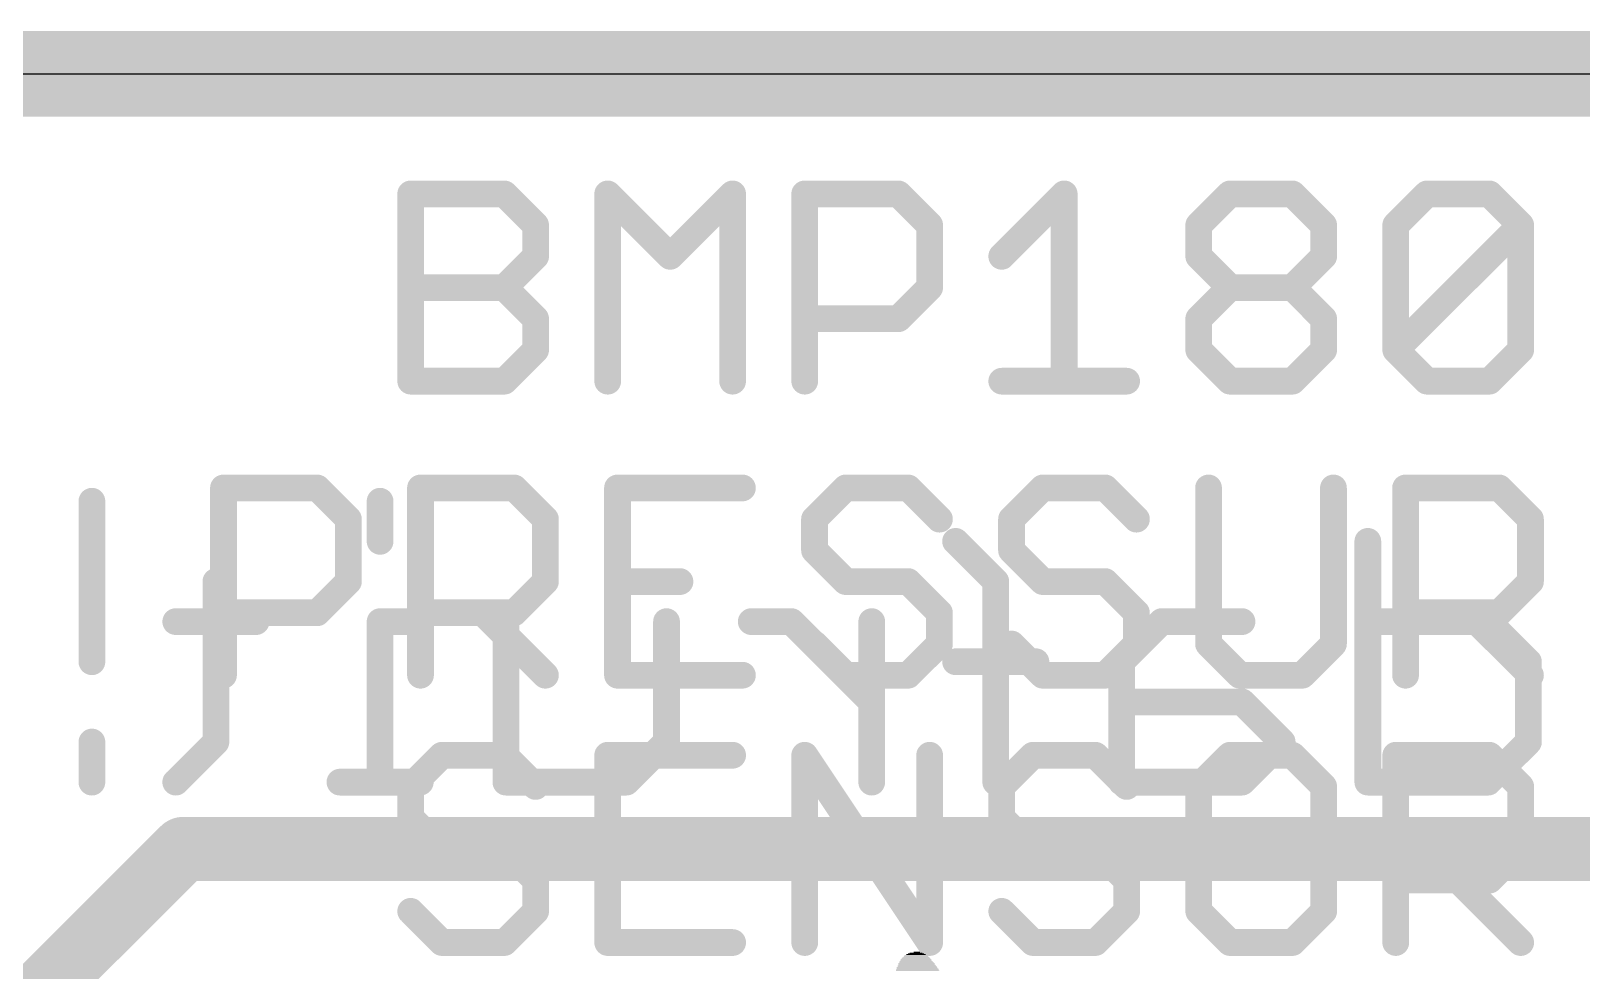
# Model space of a CAD drawing. Extents: x -0.2 to 18.1, y -0.2 to 19.4.
# Drawn here: x 4.61 to 11.98, y 14.91 to 19.38 of the extents above; entities that cross this region are included whole.
import ezdxf

# ---------------------------------------------------------------- set-up
doc = ezdxf.new("R2010")
doc.units = 0
for name, color, linetype in [('1', 12, 'CONTINUOUS'), ('16', 132, 'CONTINUOUS'), ('20', 53, 'CONTINUOUS'), ('21', 40, 'CONTINUOUS'), ('22', 6, 'CONTINUOUS')]:
    doc.layers.add(name, color=color, linetype=linetype)

# ---------------------------------------------------------------- blocks, each defined once
blk = doc.blocks.new('RECT')
blk.add_solid([(-0.5, -0.5), (0.5, -0.5), (-0.5, 0.5), (0.5, 0.5)])

msp = doc.modelspace()

# ---------------------------------------------------------------- linework, layer by layer
at = {"layer": '1', "const_width": 0.3048}
for points in [[(3.683, 13.843), (5.334, 15.494)], [(5.334, 15.494), (12.573, 15.494)]]:
    msp.add_lwpolyline(points, dxfattribs=at)
at = {"layer": '1', "const_width": 0.1524}
for points in [[(5.334, 15.5702, 1), (5.334, 15.4178)], [(5.3879, 15.4401, 1), (5.2801, 15.5479)]]:
    msp.add_lwpolyline(points, format="xyb", dxfattribs=at)
at = {"layer": '16', "const_width": 0.4064}
msp.add_lwpolyline([(0, 19.177), (17.78, 19.177)], dxfattribs=at)
at = {"layer": '20'}
msp.add_line((2.54, 19.177), (15.24, 19.177), dxfattribs=at)
at = {"layer": '21', "const_width": 0.127}
for points in [[(6.4135, 17.7165), (6.4135, 18.6063)], [(6.4135, 18.6063), (6.8584, 18.6063)], [(6.8584, 18.6063), (7.0067, 18.458)], [(7.349, 17.7165), (7.349, 18.6063)], [(7.349, 18.6063), (7.6456, 18.3097)], [(7.6456, 18.3097), (7.9422, 18.6063)], [(7.9422, 18.6063), (7.9422, 17.7165)], [(8.2845, 17.7165), (8.2845, 18.6063)], [(8.2845, 18.6063), (8.7294, 18.6063)], [(8.7294, 18.6063), (8.8777, 18.458)], [(9.2201, 18.3097), (9.5166, 18.6063)], [(9.5166, 18.6063), (9.5166, 17.7165)], [(10.1556, 18.458), (10.3039, 18.6063)], [(10.3039, 18.6063), (10.6005, 18.6063)], [(10.6005, 18.6063), (10.7487, 18.458)], [(11.0911, 18.458), (11.2394, 18.6063)], [(11.2394, 18.6063), (11.536, 18.6063)], [(11.536, 18.6063), (11.6843, 18.458)], [(7.0067, 18.458), (7.0067, 18.3097)], [(8.8777, 18.458), (8.8777, 18.1614)], [(10.1556, 18.3097), (10.1556, 18.458)], [(10.7487, 18.458), (10.7487, 18.3097)], [(11.0911, 17.8648), (11.0911, 18.458)], [(11.0911, 17.8648), (11.6843, 18.458)], [(11.6843, 18.458), (11.6843, 17.8648)], [(7.0067, 18.3097), (6.8584, 18.1614)], [(10.3039, 18.1614), (10.1556, 18.3097)], [(10.7487, 18.3097), (10.6005, 18.1614)], [(6.4135, 18.1614), (6.8584, 18.1614)], [(6.8584, 18.1614), (7.0067, 18.0131)], [(8.8777, 18.1614), (8.7294, 18.0131)], [(10.1556, 18.0131), (10.3039, 18.1614)], [(10.3039, 18.1614), (10.6005, 18.1614)], [(10.6005, 18.1614), (10.7487, 18.0131)], [(7.0067, 18.0131), (7.0067, 17.8648)], [(8.7294, 18.0131), (8.2845, 18.0131)], [(10.1556, 17.8648), (10.1556, 18.0131)], [(10.7487, 18.0131), (10.7487, 17.8648)], [(7.0067, 17.8648), (6.8584, 17.7165)], [(10.3039, 17.7165), (10.1556, 17.8648)], [(10.7487, 17.8648), (10.6005, 17.7165)], [(11.2394, 17.7165), (11.0911, 17.8648)], [(11.6843, 17.8648), (11.536, 17.7165)], [(6.8584, 17.7165), (6.4135, 17.7165)], [(9.2201, 17.7165), (9.8132, 17.7165)], [(10.6005, 17.7165), (10.3039, 17.7165)], [(11.536, 17.7165), (11.2394, 17.7165)], [(5.5245, 16.3195), (5.5245, 17.2093)], [(5.5245, 17.2093), (5.9694, 17.2093)], [(5.9694, 17.2093), (6.1177, 17.061)], [(6.46, 16.3195), (6.46, 17.2093)], [(6.46, 17.2093), (6.9049, 17.2093)], [(6.9049, 17.2093), (7.0532, 17.061)], [(7.9887, 17.2093), (7.3955, 17.2093)], [(7.3955, 17.2093), (7.3955, 16.3195)], [(8.4793, 17.2093), (8.3311, 17.061)], [(8.7759, 17.2093), (8.4793, 17.2093)], [(8.9242, 17.061), (8.7759, 17.2093)], [(9.4149, 17.2093), (9.2666, 17.061)], [(9.7115, 17.2093), (9.4149, 17.2093)], [(9.8597, 17.061), (9.7115, 17.2093)], [(10.2021, 17.2093), (10.2021, 16.4678)], [(10.7953, 16.4678), (10.7953, 17.2093)], [(11.1376, 16.3195), (11.1376, 17.2093)], [(11.1376, 17.2093), (11.5825, 17.2093)], [(11.5825, 17.2093), (11.7308, 17.061)], [(6.1177, 17.061), (6.1177, 16.7644)], [(7.0532, 17.061), (7.0532, 16.7644)], [(8.3311, 17.061), (8.3311, 16.9127)], [(9.2666, 17.061), (9.2666, 16.9127)], [(11.7308, 17.061), (11.7308, 16.7644)], [(8.3311, 16.9127), (8.4793, 16.7644)], [(9.2666, 16.9127), (9.4149, 16.7644)], [(6.1177, 16.7644), (5.9694, 16.6161)], [(7.0532, 16.7644), (6.9049, 16.6161)], [(7.3955, 16.7644), (7.6921, 16.7644)], [(8.4793, 16.7644), (8.7759, 16.7644)], [(8.7759, 16.7644), (8.9242, 16.6161)], [(9.4149, 16.7644), (9.7115, 16.7644)], [(9.7115, 16.7644), (9.8597, 16.6161)], [(11.7308, 16.7644), (11.5825, 16.6161)], [(5.9694, 16.6161), (5.5245, 16.6161)], [(6.9049, 16.6161), (6.46, 16.6161)], [(6.7566, 16.6161), (7.0532, 16.3195)], [(8.9242, 16.6161), (8.9242, 16.4678)], [(9.8597, 16.6161), (9.8597, 16.4678)], [(11.5825, 16.6161), (11.1376, 16.6161)], [(11.4342, 16.6161), (11.7308, 16.3195)], [(8.4793, 16.3195), (8.3311, 16.4678)], [(8.9242, 16.4678), (8.7759, 16.3195)], [(9.4149, 16.3195), (9.2666, 16.4678)], [(9.8597, 16.4678), (9.7115, 16.3195)], [(10.2021, 16.4678), (10.3504, 16.3195)], [(10.647, 16.3195), (10.7953, 16.4678)], [(7.3955, 16.3195), (7.9887, 16.3195)], [(8.7759, 16.3195), (8.4793, 16.3195)], [(9.7115, 16.3195), (9.4149, 16.3195)], [(10.3504, 16.3195), (10.647, 16.3195)], [(6.5618, 15.9393), (6.4135, 15.791)], [(6.8584, 15.9393), (6.5618, 15.9393)], [(7.0067, 15.791), (6.8584, 15.9393)], [(7.9422, 15.9393), (7.349, 15.9393)], [(7.349, 15.9393), (7.349, 15.0495)], [(8.2845, 15.0495), (8.2845, 15.9393)], [(8.2845, 15.9393), (8.8777, 15.0495)], [(8.8777, 15.0495), (8.8777, 15.9393)], [(9.3683, 15.9393), (9.2201, 15.791)], [(9.6649, 15.9393), (9.3683, 15.9393)], [(9.8132, 15.791), (9.6649, 15.9393)], [(10.3039, 15.9393), (10.1556, 15.791)], [(10.6005, 15.9393), (10.3039, 15.9393)], [(10.7487, 15.791), (10.6005, 15.9393)], [(11.0911, 15.0495), (11.0911, 15.9393)], [(11.0911, 15.9393), (11.536, 15.9393)], [(11.536, 15.9393), (11.6843, 15.791)], [(6.4135, 15.791), (6.4135, 15.6427)], [(9.2201, 15.791), (9.2201, 15.6427)], [(10.1556, 15.791), (10.1556, 15.1978)], [(10.7487, 15.1978), (10.7487, 15.791)], [(11.6843, 15.791), (11.6843, 15.4944)], [(6.4135, 15.6427), (6.5618, 15.4944)], [(9.2201, 15.6427), (9.3683, 15.4944)], [(6.5618, 15.4944), (6.8584, 15.4944)], [(6.8584, 15.4944), (7.0067, 15.3461)], [(7.349, 15.4944), (7.6456, 15.4944)], [(9.3683, 15.4944), (9.6649, 15.4944)], [(9.6649, 15.4944), (9.8132, 15.3461)], [(11.6843, 15.4944), (11.536, 15.3461)], [(7.0067, 15.3461), (7.0067, 15.1978)], [(9.8132, 15.3461), (9.8132, 15.1978)], [(11.536, 15.3461), (11.0911, 15.3461)], [(11.3877, 15.3461), (11.6843, 15.0495)], [(6.5618, 15.0495), (6.4135, 15.1978)], [(7.0067, 15.1978), (6.8584, 15.0495)], [(9.3683, 15.0495), (9.2201, 15.1978)], [(9.8132, 15.1978), (9.6649, 15.0495)], [(10.1556, 15.1978), (10.3039, 15.0495)], [(10.6005, 15.0495), (10.7487, 15.1978)], [(6.8584, 15.0495), (6.5618, 15.0495)], [(7.349, 15.0495), (7.9422, 15.0495)], [(9.6649, 15.0495), (9.3683, 15.0495)], [(10.3039, 15.0495), (10.6005, 15.0495)]]:
    msp.add_lwpolyline(points, dxfattribs=at)
at = {"layer": '21', "const_width": 0.0635}
for points in [[(6.4135, 18.638, 1), (6.4135, 18.5745)], [(6.4452, 18.6063, 1), (6.3818, 18.6063)], [(6.8808, 18.6287, 1), (6.8359, 18.5838)], [(6.8584, 18.5745, 1), (6.8584, 18.638)], [(7.3808, 18.6063, 1), (7.3173, 18.6063)], [(7.3715, 18.6287, 1), (7.3266, 18.5838)], [(7.9739, 18.6063, 1), (7.9104, 18.6063)], [(7.9646, 18.5838, 1), (7.9197, 18.6287)], [(8.3163, 18.6063, 1), (8.2528, 18.6063)], [(8.2845, 18.638, 1), (8.2845, 18.5745)], [(8.7519, 18.6287, 1), (8.707, 18.5838)], [(8.7294, 18.5745, 1), (8.7294, 18.638)], [(9.5484, 18.6063, 1), (9.4849, 18.6063)], [(9.5391, 18.5838, 1), (9.4942, 18.6287)], [(10.3039, 18.638, 1), (10.3039, 18.5745)], [(10.3263, 18.5838, 1), (10.2814, 18.6287)], [(10.6229, 18.6287, 1), (10.578, 18.5838)], [(10.6005, 18.5745, 1), (10.6005, 18.638)], [(11.2394, 18.638, 1), (11.2394, 18.5745)], [(11.2618, 18.5838, 1), (11.2169, 18.6287)], [(11.5584, 18.6287, 1), (11.5135, 18.5838)], [(11.536, 18.5745, 1), (11.536, 18.638)], [(7.0384, 18.458, 1), (6.9749, 18.458)], [(6.9842, 18.4355, 1), (7.0291, 18.4804)], [(8.9095, 18.458, 1), (8.846, 18.458)], [(8.8553, 18.4355, 1), (8.9002, 18.4804)], [(10.1873, 18.458, 1), (10.1238, 18.458)], [(10.1331, 18.4804, 1), (10.178, 18.4355)], [(10.7805, 18.458, 1), (10.717, 18.458)], [(10.7263, 18.4355, 1), (10.7712, 18.4804)], [(11.1228, 18.458, 1), (11.0593, 18.458)], [(11.0686, 18.4804, 1), (11.1135, 18.4355)], [(11.716, 18.458, 1), (11.6525, 18.458)], [(11.7067, 18.4355, 1), (11.6618, 18.4804)], [(11.6618, 18.4355, 1), (11.7067, 18.4804)], [(6.9749, 18.3097, 1), (7.0384, 18.3097)], [(7.0291, 18.2872, 1), (6.9842, 18.3321)], [(7.6232, 18.3321, 1), (7.6681, 18.2872)], [(7.6232, 18.2872, 1), (7.6681, 18.3321)], [(9.1976, 18.3321, 1), (9.2425, 18.2872)], [(10.1238, 18.3097, 1), (10.1873, 18.3097)], [(10.178, 18.3321, 1), (10.1331, 18.2872)], [(10.717, 18.3097, 1), (10.7805, 18.3097)], [(10.7712, 18.2872, 1), (10.7263, 18.3321)], [(6.4135, 18.1931, 1), (6.4135, 18.1296)], [(6.8808, 18.1838, 1), (6.8359, 18.1389)], [(6.8359, 18.1838, 1), (6.8808, 18.1389)], [(6.8584, 18.1296, 1), (6.8584, 18.1931)], [(8.846, 18.1614, 1), (8.9095, 18.1614)], [(8.9002, 18.1389, 1), (8.8553, 18.1838)], [(10.3039, 18.1931, 1), (10.3039, 18.1296)], [(10.2814, 18.1389, 1), (10.3263, 18.1838)], [(10.3263, 18.1389, 1), (10.2814, 18.1838)], [(10.6229, 18.1838, 1), (10.578, 18.1389)], [(10.578, 18.1838, 1), (10.6229, 18.1389)], [(10.6005, 18.1296, 1), (10.6005, 18.1931)], [(7.0384, 18.0131, 1), (6.9749, 18.0131)], [(6.9842, 17.9906, 1), (7.0291, 18.0355)], [(8.2845, 18.0448, 1), (8.2845, 17.9813)], [(8.707, 18.0355, 1), (8.7519, 17.9906)], [(8.7294, 17.9813, 1), (8.7294, 18.0448)], [(10.1873, 18.0131, 1), (10.1238, 18.0131)], [(10.1331, 18.0355, 1), (10.178, 17.9906)], [(10.7805, 18.0131, 1), (10.717, 18.0131)], [(10.7263, 17.9906, 1), (10.7712, 18.0355)], [(6.9749, 17.8648, 1), (7.0384, 17.8648)], [(7.0291, 17.8423, 1), (6.9842, 17.8872)], [(10.1238, 17.8648, 1), (10.1873, 17.8648)], [(10.178, 17.8872, 1), (10.1331, 17.8423)], [(10.717, 17.8648, 1), (10.7805, 17.8648)], [(10.7712, 17.8423, 1), (10.7263, 17.8872)], [(11.0593, 17.8648, 1), (11.1228, 17.8648)], [(11.1135, 17.8872, 1), (11.0686, 17.8423)], [(11.0686, 17.8872, 1), (11.1135, 17.8423)], [(11.6525, 17.8648, 1), (11.716, 17.8648)], [(11.7067, 17.8423, 1), (11.6618, 17.8872)], [(6.4135, 17.7482, 1), (6.4135, 17.6848)], [(6.8359, 17.739, 1), (6.8808, 17.694)], [(6.8584, 17.6848, 1), (6.8584, 17.7482)], [(9.2201, 17.7482, 1), (9.2201, 17.6848)], [(9.8132, 17.6848, 1), (9.8132, 17.7482)], [(10.3039, 17.7482, 1), (10.3039, 17.6848)], [(10.2814, 17.694, 1), (10.3263, 17.739)], [(10.578, 17.739, 1), (10.6229, 17.694)], [(10.6005, 17.6848, 1), (10.6005, 17.7482)], [(11.2394, 17.7482, 1), (11.2394, 17.6848)], [(11.2169, 17.694, 1), (11.2618, 17.739)], [(11.5135, 17.739, 1), (11.5584, 17.694)], [(11.536, 17.6848, 1), (11.536, 17.7482)], [(6.3818, 17.7165, 1), (6.4452, 17.7165)], [(7.3173, 17.7165, 1), (7.3808, 17.7165)], [(7.9104, 17.7165, 1), (7.9739, 17.7165)], [(8.2528, 17.7165, 1), (8.3163, 17.7165)], [(9.4849, 17.7165, 1), (9.5484, 17.7165)], [(5.5563, 17.2093, 1), (5.4928, 17.2093)], [(5.5245, 17.241, 1), (5.5245, 17.1775)], [(5.9918, 17.2317, 1), (5.9469, 17.1868)], [(5.9694, 17.1775, 1), (5.9694, 17.241)], [(6.46, 17.241, 1), (6.46, 17.1775)], [(6.4918, 17.2093, 1), (6.4283, 17.2093)], [(6.9273, 17.2317, 1), (6.8824, 17.1868)], [(6.9049, 17.1775, 1), (6.9049, 17.241)], [(7.3955, 17.241, 1), (7.3955, 17.1775)], [(7.4273, 17.2093, 1), (7.3638, 17.2093)], [(7.9887, 17.1775, 1), (7.9887, 17.241)], [(8.4793, 17.241, 1), (8.4793, 17.1775)], [(8.5018, 17.1868, 1), (8.4569, 17.2317)], [(8.7984, 17.2317, 1), (8.7535, 17.1868)], [(8.7759, 17.1775, 1), (8.7759, 17.241)], [(9.4149, 17.241, 1), (9.4149, 17.1775)], [(9.4373, 17.1868, 1), (9.3924, 17.2317)], [(9.7339, 17.2317, 1), (9.689, 17.1868)], [(9.7115, 17.1775, 1), (9.7115, 17.241)], [(10.2338, 17.2093, 1), (10.1703, 17.2093)], [(10.827, 17.2093, 1), (10.7635, 17.2093)], [(11.1376, 17.241, 1), (11.1376, 17.1775)], [(11.1694, 17.2093, 1), (11.1059, 17.2093)], [(11.6049, 17.2317, 1), (11.56, 17.1868)], [(11.5825, 17.1775, 1), (11.5825, 17.241)], [(6.1494, 17.061, 1), (6.0859, 17.061)], [(6.0952, 17.0385, 1), (6.1401, 17.0834)], [(7.0849, 17.061, 1), (7.0214, 17.061)], [(7.0307, 17.0385, 1), (7.0756, 17.0834)], [(8.3628, 17.061, 1), (8.2993, 17.061)], [(8.3086, 17.0834, 1), (8.3535, 17.0385)], [(8.9018, 17.0385, 1), (8.9467, 17.0834)], [(9.2983, 17.061, 1), (9.2348, 17.061)], [(9.2441, 17.0834, 1), (9.289, 17.0385)], [(9.8373, 17.0385, 1), (9.8822, 17.0834)], [(11.7625, 17.061, 1), (11.699, 17.061)], [(11.7083, 17.0385, 1), (11.7532, 17.0834)], [(8.3535, 16.9351, 1), (8.3086, 16.8902)], [(8.2993, 16.9127, 1), (8.3628, 16.9127)], [(9.2348, 16.9127, 1), (9.2983, 16.9127)], [(9.289, 16.9351, 1), (9.2441, 16.8902)], [(6.0859, 16.7644, 1), (6.1494, 16.7644)], [(6.1401, 16.7419, 1), (6.0952, 16.7868)], [(7.0214, 16.7644, 1), (7.0849, 16.7644)], [(7.0756, 16.7419, 1), (7.0307, 16.7868)], [(7.3955, 16.7961, 1), (7.3955, 16.7326)], [(7.6921, 16.7326, 1), (7.6921, 16.7961)], [(8.4793, 16.7961, 1), (8.4793, 16.7326)], [(8.4569, 16.7419, 1), (8.5018, 16.7868)], [(8.7984, 16.7868, 1), (8.7535, 16.7419)], [(8.7759, 16.7326, 1), (8.7759, 16.7961)], [(9.4149, 16.7961, 1), (9.4149, 16.7326)], [(9.3924, 16.7419, 1), (9.4373, 16.7868)], [(9.7339, 16.7868, 1), (9.689, 16.7419)], [(9.7115, 16.7326, 1), (9.7115, 16.7961)], [(11.699, 16.7644, 1), (11.7625, 16.7644)], [(11.7532, 16.7419, 1), (11.7083, 16.7868)], [(5.5245, 16.6478, 1), (5.5245, 16.5843)], [(5.9469, 16.6385, 1), (5.9918, 16.5936)], [(5.9694, 16.5843, 1), (5.9694, 16.6478)], [(6.46, 16.6478, 1), (6.46, 16.5843)], [(6.7791, 16.6385, 1), (6.7342, 16.5936)], [(6.8824, 16.6385, 1), (6.9273, 16.5936)], [(6.9049, 16.5843, 1), (6.9049, 16.6478)], [(8.956, 16.6161, 1), (8.8925, 16.6161)], [(8.9018, 16.5936, 1), (8.9467, 16.6385)], [(9.8915, 16.6161, 1), (9.828, 16.6161)], [(9.8373, 16.5936, 1), (9.8822, 16.6385)], [(11.1376, 16.6478, 1), (11.1376, 16.5843)], [(11.4566, 16.6385, 1), (11.4117, 16.5936)], [(11.56, 16.6385, 1), (11.6049, 16.5936)], [(11.5825, 16.5843, 1), (11.5825, 16.6478)], [(8.3535, 16.4902, 1), (8.3086, 16.4453)], [(8.8925, 16.4678, 1), (8.956, 16.4678)], [(8.9467, 16.4453, 1), (8.9018, 16.4902)], [(9.289, 16.4902, 1), (9.2441, 16.4453)], [(9.828, 16.4678, 1), (9.8915, 16.4678)], [(9.8822, 16.4453, 1), (9.8373, 16.4902)], [(10.1703, 16.4678, 1), (10.2338, 16.4678)], [(10.2245, 16.4902, 1), (10.1796, 16.4453)], [(10.7635, 16.4678, 1), (10.827, 16.4678)], [(10.8177, 16.4453, 1), (10.7728, 16.4902)], [(5.4928, 16.3195, 1), (5.5563, 16.3195)], [(6.4283, 16.3195, 1), (6.4918, 16.3195)], [(7.0307, 16.297, 1), (7.0756, 16.342)], [(7.3955, 16.3513, 1), (7.3955, 16.2878)], [(7.3638, 16.3195, 1), (7.4273, 16.3195)], [(7.9887, 16.2878, 1), (7.9887, 16.3513)], [(8.4793, 16.3513, 1), (8.4793, 16.2878)], [(8.4569, 16.297, 1), (8.5018, 16.342)], [(8.7535, 16.342, 1), (8.7984, 16.297)], [(8.7759, 16.2878, 1), (8.7759, 16.3513)], [(9.4149, 16.3513, 1), (9.4149, 16.2878)], [(9.3924, 16.297, 1), (9.4373, 16.342)], [(9.689, 16.342, 1), (9.7339, 16.297)], [(9.7115, 16.2878, 1), (9.7115, 16.3513)], [(10.3504, 16.3513, 1), (10.3504, 16.2878)], [(10.3279, 16.297, 1), (10.3728, 16.342)], [(10.6245, 16.342, 1), (10.6694, 16.297)], [(10.647, 16.2878, 1), (10.647, 16.3513)], [(11.1059, 16.3195, 1), (11.1694, 16.3195)], [(11.7083, 16.297, 1), (11.7532, 16.342)], [(6.5618, 15.971, 1), (6.5618, 15.9075)], [(6.5842, 15.9168, 1), (6.5393, 15.9617)], [(6.8808, 15.9617, 1), (6.8359, 15.9168)], [(6.8584, 15.9075, 1), (6.8584, 15.971)], [(7.349, 15.971, 1), (7.349, 15.9075)], [(7.3808, 15.9393, 1), (7.3173, 15.9393)], [(7.9422, 15.9075, 1), (7.9422, 15.971)], [(8.3163, 15.9393, 1), (8.2528, 15.9393)], [(8.311, 15.9569, 1), (8.2581, 15.9216)], [(8.9095, 15.9393, 1), (8.846, 15.9393)], [(9.3683, 15.971, 1), (9.3683, 15.9075)], [(9.3908, 15.9168, 1), (9.3459, 15.9617)], [(9.6874, 15.9617, 1), (9.6425, 15.9168)], [(9.6649, 15.9075, 1), (9.6649, 15.971)], [(10.3039, 15.971, 1), (10.3039, 15.9075)], [(10.3263, 15.9168, 1), (10.2814, 15.9617)], [(10.6229, 15.9617, 1), (10.578, 15.9168)], [(10.6005, 15.9075, 1), (10.6005, 15.971)], [(11.1228, 15.9393, 1), (11.0593, 15.9393)], [(11.0911, 15.971, 1), (11.0911, 15.9075)], [(11.5584, 15.9617, 1), (11.5135, 15.9168)], [(11.536, 15.9075, 1), (11.536, 15.971)], [(6.391, 15.8134, 1), (6.436, 15.7685)], [(6.4452, 15.791, 1), (6.3818, 15.791)], [(6.9842, 15.7685, 1), (7.0291, 15.8134)], [(9.2518, 15.791, 1), (9.1883, 15.791)], [(9.1976, 15.8134, 1), (9.2425, 15.7685)], [(9.7908, 15.7685, 1), (9.8357, 15.8134)], [(10.1873, 15.791, 1), (10.1238, 15.791)], [(10.1331, 15.8134, 1), (10.178, 15.7685)], [(10.7805, 15.791, 1), (10.717, 15.791)], [(10.7263, 15.7685, 1), (10.7712, 15.8134)], [(11.716, 15.791, 1), (11.6525, 15.791)], [(11.6618, 15.7685, 1), (11.7067, 15.8134)], [(6.436, 15.6651, 1), (6.391, 15.6202)], [(9.2425, 15.6651, 1), (9.1976, 15.6202)], [(6.3818, 15.6427, 1), (6.4452, 15.6427)], [(9.1883, 15.6427, 1), (9.2518, 15.6427)], [(6.5618, 15.5261, 1), (6.5618, 15.4626)], [(6.5393, 15.4719, 1), (6.5842, 15.5168)], [(6.8808, 15.5168, 1), (6.8359, 15.4719)], [(6.8584, 15.4626, 1), (6.8584, 15.5261)], [(7.349, 15.5261, 1), (7.349, 15.4626)], [(7.6456, 15.4626, 1), (7.6456, 15.5261)], [(9.3683, 15.5261, 1), (9.3683, 15.4626)], [(9.3459, 15.4719, 1), (9.3908, 15.5168)], [(9.6874, 15.5168, 1), (9.6425, 15.4719)], [(9.6649, 15.4626, 1), (9.6649, 15.5261)], [(11.7067, 15.4719, 1), (11.6618, 15.5168)], [(11.6525, 15.4944, 1), (11.716, 15.4944)], [(7.0384, 15.3461, 1), (6.9749, 15.3461)], [(6.9842, 15.3236, 1), (7.0291, 15.3685)], [(9.845, 15.3461, 1), (9.7815, 15.3461)], [(9.7908, 15.3236, 1), (9.8357, 15.3685)], [(11.0911, 15.3778, 1), (11.0911, 15.3143)], [(11.4101, 15.3685, 1), (11.3652, 15.3236)], [(11.5135, 15.3685, 1), (11.5584, 15.3236)], [(11.536, 15.3143, 1), (11.536, 15.3778)], [(6.436, 15.2202, 1), (6.391, 15.1753)], [(7.0291, 15.1753, 1), (6.9842, 15.2202)], [(9.2425, 15.2202, 1), (9.1976, 15.1753)], [(9.8357, 15.1753, 1), (9.7908, 15.2202)], [(10.178, 15.2202, 1), (10.1331, 15.1753)], [(10.7712, 15.1753, 1), (10.7263, 15.2202)], [(6.9749, 15.1978, 1), (7.0384, 15.1978)], [(9.7815, 15.1978, 1), (9.845, 15.1978)], [(10.1238, 15.1978, 1), (10.1873, 15.1978)], [(10.717, 15.1978, 1), (10.7805, 15.1978)], [(6.5618, 15.0813, 1), (6.5618, 15.0177)], [(6.5393, 15.027, 1), (6.5842, 15.072)], [(6.8359, 15.072, 1), (6.8808, 15.027)], [(6.8584, 15.0177, 1), (6.8584, 15.0813)], [(7.349, 15.0813, 1), (7.349, 15.0177)], [(7.9422, 15.0177, 1), (7.9422, 15.0813)], [(8.8513, 15.0319, 1), (8.9041, 15.0671)], [(9.3683, 15.0813, 1), (9.3683, 15.0177)], [(9.3459, 15.027, 1), (9.3908, 15.072)], [(9.6425, 15.072, 1), (9.6874, 15.027)], [(9.6649, 15.0177, 1), (9.6649, 15.0813)], [(10.3039, 15.0813, 1), (10.3039, 15.0177)], [(10.2814, 15.027, 1), (10.3263, 15.072)], [(10.578, 15.072, 1), (10.6229, 15.027)], [(10.6005, 15.0177, 1), (10.6005, 15.0813)], [(11.6618, 15.027, 1), (11.7067, 15.072)], [(7.3173, 15.0495, 1), (7.3808, 15.0495)], [(8.2528, 15.0495, 1), (8.3163, 15.0495)], [(8.846, 15.0495, 1), (8.9095, 15.0495)], [(11.0593, 15.0495, 1), (11.1228, 15.0495)]]:
    msp.add_lwpolyline(points, format="xyb", dxfattribs=at)
at = {"layer": '22', "const_width": 0.127}
for points in [[(4.8996, 17.1461), (4.8996, 16.3835)], [(6.2682, 17.1461), (6.2682, 16.9555)], [(9.1916, 16.7648), (9.001, 16.9555)], [(10.9585, 16.9555), (10.9585, 15.8115)], [(5.4886, 16.7648), (5.4886, 16.0022)], [(9.1916, 15.8115), (9.1916, 16.7648)], [(5.6792, 16.5741), (5.2979, 16.5741)], [(6.4588, 16.5741), (6.2682, 16.5741)], [(6.2682, 16.5741), (6.2682, 15.8115)], [(6.8656, 15.8115), (6.8656, 16.5741)], [(7.6282, 16.5741), (7.6282, 16.0022)], [(8.2214, 16.5741), (8.0307, 16.5741)], [(8.6027, 16.1928), (8.2214, 16.5741)], [(8.6027, 15.8115), (8.6027, 16.5741)], [(9.9797, 16.5741), (9.7891, 16.3835)], [(10.361, 16.5741), (9.9797, 16.5741)], [(11.5304, 16.5741), (10.9585, 16.5741)], [(11.7211, 16.3835), (11.5304, 16.5741)], [(9.3823, 16.3835), (9.001, 16.3835)], [(9.7891, 16.3835), (9.7891, 15.8115)], [(11.7211, 16.0022), (11.7211, 16.3835)], [(10.361, 16.1928), (9.7891, 16.1928)], [(10.5517, 16.0022), (10.361, 16.1928)], [(4.8996, 16.0022), (4.8996, 15.8115)], [(5.4886, 16.0022), (5.2979, 15.8115)], [(7.6282, 16.0022), (7.4376, 15.8115)], [(10.361, 15.8115), (10.5517, 16.0022)], [(11.5304, 15.8115), (11.7211, 16.0022)], [(6.4588, 15.8115), (6.0775, 15.8115)], [(7.4376, 15.8115), (6.8656, 15.8115)], [(9.7891, 15.8115), (10.361, 15.8115)], [(10.9585, 15.8115), (11.5304, 15.8115)]]:
    msp.add_lwpolyline(points, dxfattribs=at)
at = {"layer": '22', "const_width": 0.0635}
for points in [[(4.9314, 17.1461, 1), (4.8679, 17.1461)], [(6.2999, 17.1461, 1), (6.2364, 17.1461)], [(9.0234, 16.9779, 1), (8.9785, 16.933)], [(10.9902, 16.9555, 1), (10.9267, 16.9555)], [(6.2364, 16.9555, 1), (6.2999, 16.9555)], [(5.5203, 16.7648, 1), (5.4568, 16.7648)], [(9.2234, 16.7648, 1), (9.1599, 16.7648)], [(9.1692, 16.7424, 1), (9.2141, 16.7873)], [(5.2979, 16.6059, 1), (5.2979, 16.5424)], [(5.6792, 16.5424, 1), (5.6792, 16.6059)], [(6.2999, 16.5741, 1), (6.2364, 16.5741)], [(6.2682, 16.6059, 1), (6.2682, 16.5424)], [(6.4588, 16.5424, 1), (6.4588, 16.6059)], [(6.8973, 16.5741, 1), (6.8338, 16.5741)], [(7.66, 16.5741, 1), (7.5965, 16.5741)], [(8.0307, 16.6059, 1), (8.0307, 16.5424)], [(8.2438, 16.5966, 1), (8.1989, 16.5517)], [(8.2214, 16.5424, 1), (8.2214, 16.6059)], [(8.6345, 16.5741, 1), (8.571, 16.5741)], [(9.9797, 16.6059, 1), (9.9797, 16.5424)], [(10.0022, 16.5517, 1), (9.9573, 16.5966)], [(10.361, 16.5424, 1), (10.361, 16.6059)], [(10.9585, 16.6059, 1), (10.9585, 16.5424)], [(11.5529, 16.5966, 1), (11.508, 16.5517)], [(11.5304, 16.5424, 1), (11.5304, 16.6059)], [(9.001, 16.4152, 1), (9.001, 16.3517)], [(9.3823, 16.3517, 1), (9.3823, 16.4152)], [(9.8208, 16.3835, 1), (9.7573, 16.3835)], [(9.7666, 16.4059, 1), (9.8115, 16.361)], [(11.7529, 16.3835, 1), (11.6894, 16.3835)], [(11.6987, 16.361, 1), (11.7436, 16.4059)], [(4.8679, 16.3835, 1), (4.9314, 16.3835)], [(8.5803, 16.1704, 1), (8.6252, 16.2153)], [(9.7891, 16.2246, 1), (9.7891, 16.1611)], [(10.3835, 16.2153, 1), (10.3386, 16.1704)], [(10.361, 16.1611, 1), (10.361, 16.2246)], [(4.9314, 16.0022, 1), (4.8679, 16.0022)], [(5.511, 15.9797, 1), (5.4661, 16.0246)], [(7.6507, 15.9797, 1), (7.6058, 16.0246)], [(10.5742, 15.9797, 1), (10.5293, 16.0246)], [(10.5293, 15.9797, 1), (10.5742, 16.0246)], [(11.7436, 15.9797, 1), (11.6987, 16.0246)], [(5.4568, 16.0022, 1), (5.5203, 16.0022)], [(7.5965, 16.0022, 1), (7.66, 16.0022)], [(11.6894, 16.0022, 1), (11.7529, 16.0022)], [(4.8679, 15.8115, 1), (4.9314, 15.8115)], [(5.2754, 15.834, 1), (5.3203, 15.789)], [(6.0775, 15.8433, 1), (6.0775, 15.7797)], [(6.2364, 15.8115, 1), (6.2999, 15.8115)], [(6.4588, 15.7797, 1), (6.4588, 15.8433)], [(6.8656, 15.8433, 1), (6.8656, 15.7797)], [(6.8338, 15.8115, 1), (6.8973, 15.8115)], [(7.4151, 15.834, 1), (7.46, 15.789)], [(7.4376, 15.7797, 1), (7.4376, 15.8433)], [(8.571, 15.8115, 1), (8.6345, 15.8115)], [(9.1599, 15.8115, 1), (9.2234, 15.8115)], [(9.7891, 15.8433, 1), (9.7891, 15.7797)], [(9.7573, 15.8115, 1), (9.8208, 15.8115)], [(10.3386, 15.834, 1), (10.3835, 15.789)], [(10.361, 15.7797, 1), (10.361, 15.8433)], [(10.9585, 15.8433, 1), (10.9585, 15.7797)], [(10.9267, 15.8115, 1), (10.9902, 15.8115)], [(11.508, 15.834, 1), (11.5529, 15.789)], [(11.5304, 15.7797, 1), (11.5304, 15.8433)]]:
    msp.add_lwpolyline(points, format="xyb", dxfattribs=at)

# ---------------------------------------------------------------- block references
at = {"layer": '22', "rotation": 180}
for p, xscale, yscale in [((8.8151, 14.9504), 0.1715, 0.0038), ((8.8132, 14.9581), 0.16, 0.0038), ((8.8151, 14.9543), 0.1638, 0.0039), ((8.8132, 14.9619), 0.1524, 0.0038), ((8.8132, 14.9695), 0.1448, 0.0038), ((8.8132, 14.9657), 0.1448, 0.0038), ((8.8132, 14.9733), 0.1371, 0.0038), ((8.8132, 14.9771), 0.1295, 0.0038), ((8.8132, 14.9809), 0.1219, 0.0038), ((8.8132, 14.9847), 0.1143, 0.0038), ((8.8113, 14.9885), 0.1029, 0.0038), ((8.8132, 14.9924), 0.0915, 0.0039), ((8.8132, 14.9962), 0.0762, 0.0038), ((8.8132, 15), 0.0609, 0.0038), ((8.817, 15.0038), 0.0305, 0.0038), ((8.8208, 14.9162), 0.2058, 0.0039), ((8.8189, 14.92), 0.2019, 0.0038), ((8.817, 14.9314), 0.1905, 0.0038), ((8.8189, 14.9276), 0.1943, 0.0038), ((8.8208, 14.9238), 0.1981, 0.0038), ((8.817, 14.939), 0.1829, 0.0038), ((8.8189, 14.9352), 0.1867, 0.0038), ((8.8151, 14.9466), 0.1715, 0.0038), ((8.817, 14.9428), 0.1753, 0.0038)]:
    msp.add_blockref('RECT', p, dxfattribs=dict(at, xscale=xscale, yscale=yscale))

doc.saveas('drawing.dxf')
